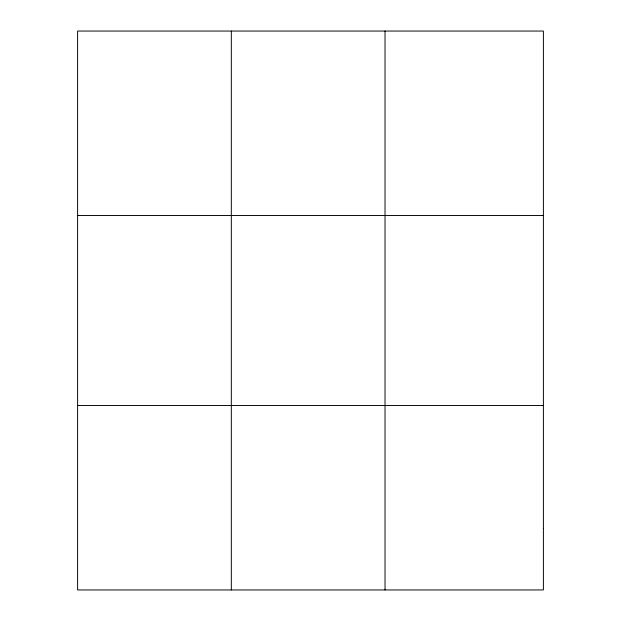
<?xml version="1.0" encoding="UTF-8"?>
<svg xmlns="http://www.w3.org/2000/svg" width="621" height="621" viewBox="0 0 621 621"><rect width="100%" height="100%" fill="white"/><g stroke="black" fill="none" stroke-linecap="round" stroke-linejoin="round"><path stroke-width="0.93" d="M231.315 31.05L231.315 589.95M385.028 31.05L385.028 589.95M77.602 215.487L543.398 215.487M77.602 405.513L543.398 405.513M543.398 528.471L543.398 589.95L77.602 589.95L77.602 31.05L543.398 31.05L543.398 528.471"/></g></svg>
